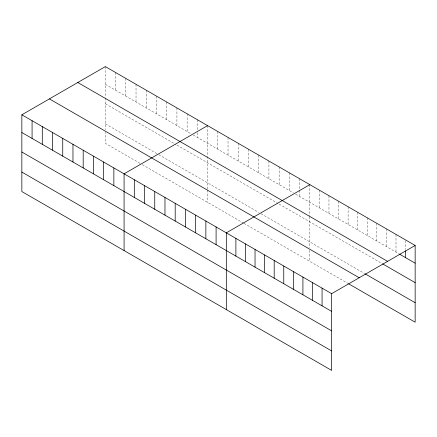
<?xml version="1.0" encoding="UTF-8"?>
<svg xmlns="http://www.w3.org/2000/svg" width="437" height="437" viewBox="0 0 437 437"><rect width="100%" height="100%" fill="white"/><g stroke="black" fill="none" stroke-linecap="round" stroke-linejoin="round"><path stroke-width="0.33" stroke-dasharray="2.19 1.64" d="M105.355 66.593L105.355 97.293M105.355 84.308L191.116 133.82M193.389 135.131L293.347 192.843M295.62 194.154L398.817 253.733M105.355 103.788L175.783 144.45M176.919 145.106L278.014 203.473M279.15 204.128L381.916 263.462M105.355 123.857L158.178 154.354M158.746 154.682L258.704 212.393M260.976 213.704L364.458 273.447M139.998 163.34L105.355 143.336L105.355 132.302M142.271 164.651L243.371 223.017M243.939 223.345L348.12 283.498M405.574 240.601L405.574 249.461M395.998 234.396L395.998 252.111M386.423 228.862L386.423 246.583M376.847 223.334L376.847 241.055M367.271 217.806L367.271 235.527M357.695 212.278L357.695 229.993M348.12 206.75L348.12 224.465M338.544 201.222L338.544 218.937M328.968 195.694L328.968 213.409M319.398 190.166L319.398 207.881M309.822 184.638L309.822 215.993M309.822 216.637L309.822 247.746M309.822 250.346L309.822 261.386M299.596 178.738L299.596 189.636M299.596 190.319L299.596 196.453M289.376 172.833L289.376 190.548M279.15 166.929L279.15 184.649M268.924 161.029L268.924 178.744M258.704 155.124L258.704 172.844M248.478 149.225L248.478 166.939M238.258 143.32L238.258 161.04M228.032 137.42L228.032 155.135M217.812 131.515L217.812 149.236M207.586 125.616L207.586 189.374M207.586 190.024L207.586 202.364M197.366 119.711L197.366 129.931M197.366 132.657L197.366 137.431M187.14 113.811L187.14 131.526M176.919 107.906L176.919 125.621M166.694 102.007L166.694 119.722M156.473 96.102L156.473 113.817M146.248 90.202L146.248 107.917M136.027 84.297L136.027 102.012M125.801 78.398L125.801 96.113M115.581 72.493L115.581 90.208M105.355 97.943L105.355 129.702"/><path stroke-width="0.66" d="M21.85 114.805L331.645 293.664L331.645 370.407L21.85 191.548L21.85 114.805L105.355 66.593L415.15 245.452L415.15 322.195L348.682 283.826M207.586 125.616L124.081 173.828L124.081 250.576M309.822 184.638L226.317 232.85L226.317 309.598M331.645 293.664L415.15 245.452M399.38 254.061L415.15 263.167M77.797 82.5L387.592 261.359M382.479 263.784L415.15 282.646M365.021 273.775L415.15 302.715M49.408 98.893L359.203 277.752M21.85 132.52L331.645 311.379M21.85 152L331.645 330.858M21.85 172.069L331.645 350.927M405.574 250.822L405.574 257.639M322.069 288.13L322.069 305.851M312.493 282.602L312.493 300.323M302.917 277.074L302.917 294.795M293.342 271.546L293.342 289.261M283.766 266.018L283.766 283.733M274.19 260.49L274.19 278.205M264.614 254.962L264.614 272.677M255.039 249.434L255.039 267.149M245.463 243.906L245.463 261.621M235.887 238.378L235.887 256.093M216.091 226.945L216.091 244.665M205.865 221.046L205.865 238.76M195.645 215.141L195.645 232.861M185.419 209.241L185.419 226.956M175.199 203.336L175.199 221.056M164.973 197.437L164.973 215.151M154.753 191.532L154.753 209.252M144.527 185.632L144.527 203.347M134.306 179.727L134.306 197.442M113.86 167.923L113.86 185.638M103.635 162.023L103.635 179.738M93.414 156.118L93.414 173.833M83.188 150.219L83.188 167.934M72.968 144.314L72.968 162.029M62.742 138.414L62.742 156.129M52.522 132.509L52.522 150.224M42.296 126.61L42.296 144.325M32.076 120.705L32.076 138.42"/></g></svg>
